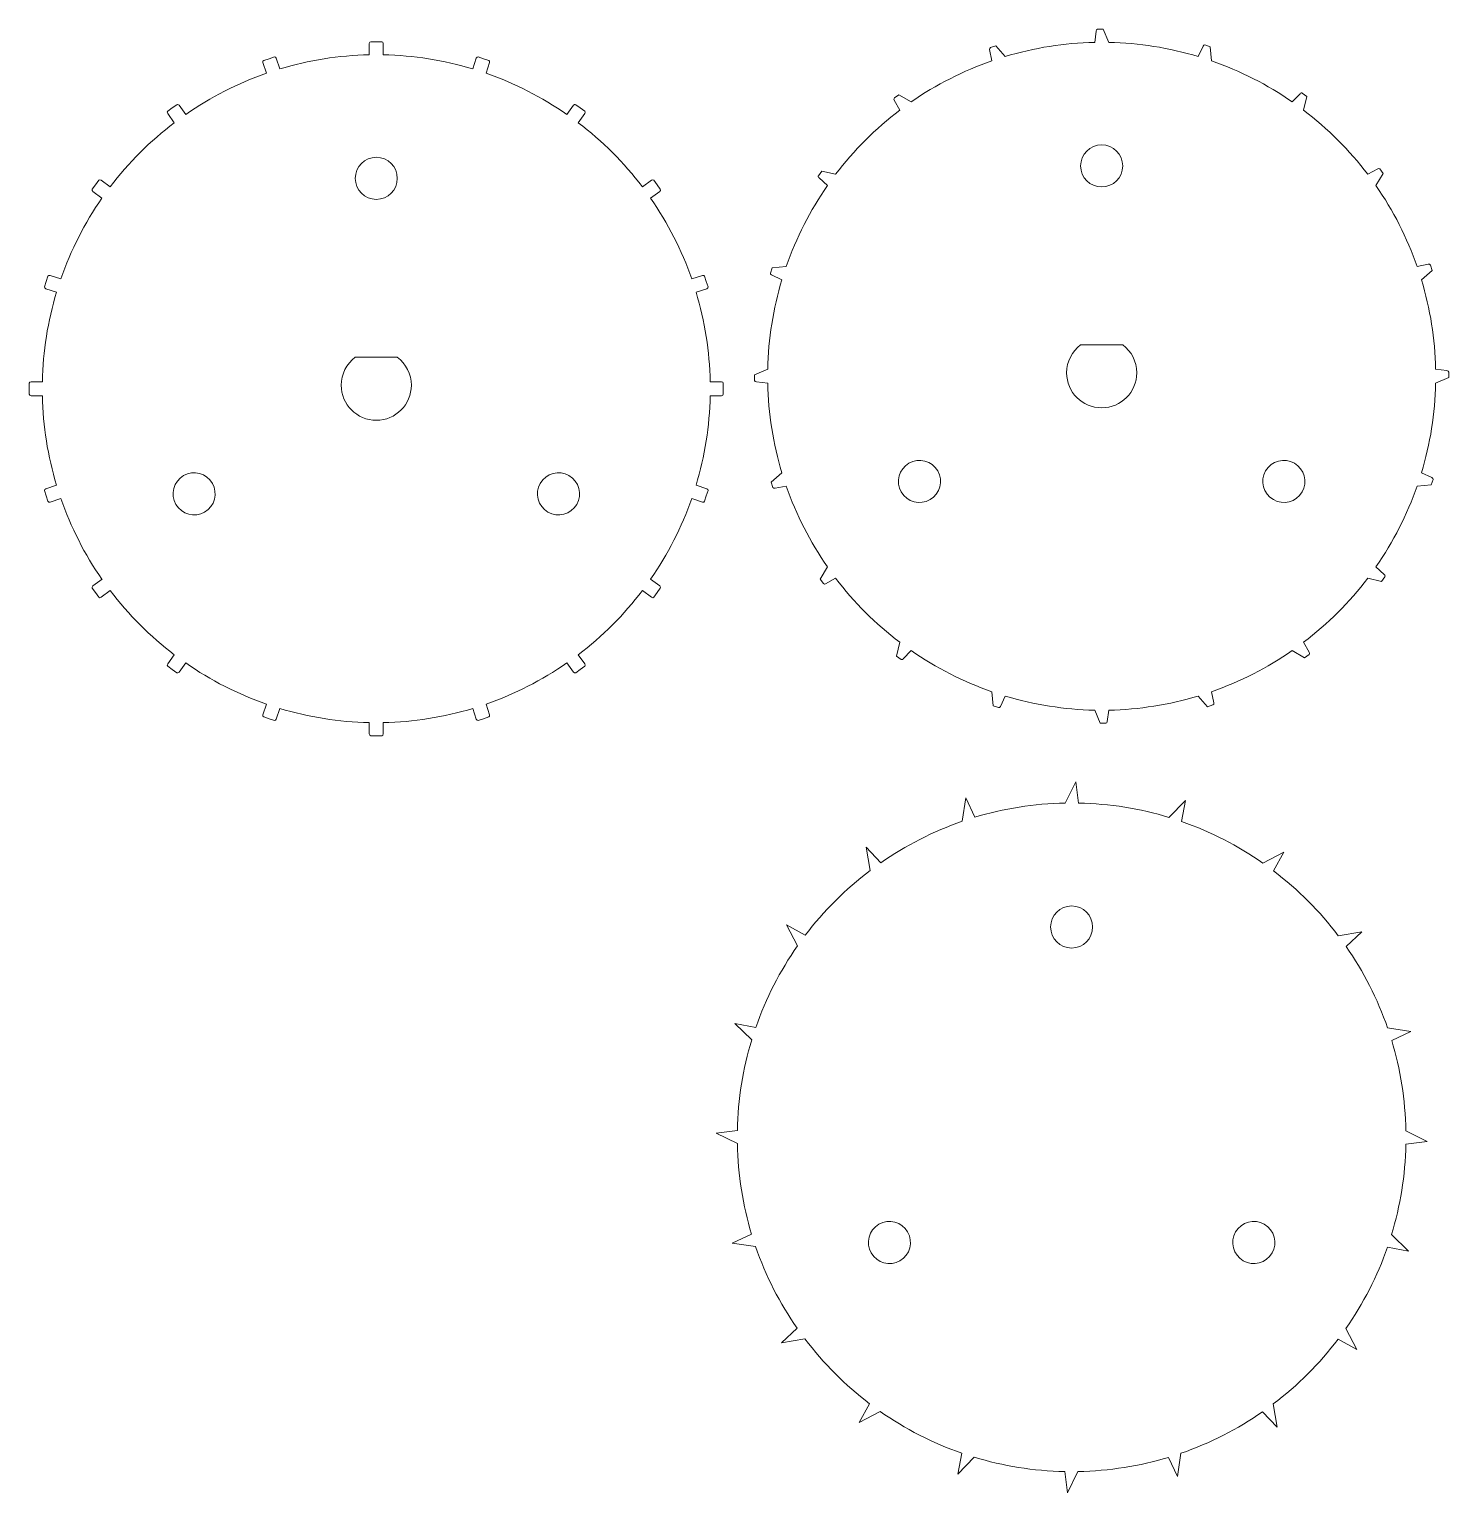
# Model space of a CAD drawing. Header units: millimetres. Extents: x -308 to 99, y -22 to 151.
# Drawn here: x -205.2 to -104, y 46.9 to 151.3 of the extents above; entities that cross this region are included whole.
import ezdxf

# ---------------------------------------------------------------- set-up
doc = ezdxf.new("R2010")
doc.units = ezdxf.units.MM
doc.header["$MEASUREMENT"] = 0
doc.layers.add('Layer 1', color=7, linetype='Continuous')

msp = doc.modelspace()

# ---------------------------------------------------------------- linework, layer by layer
at = {"layer": 'Layer 1', "color": 250, "lineweight": 20}
for centre in [(-180.4576, 140.684), (-130.8759, 87.2973)]:
    msp.add_ellipse(centre, major_axis=(0, 1.5), ratio=1, dxfattribs=at)
for points, knots in [([(-200.0171, 112.091), (-201.2521, 113.8682), (-202.2393, 115.8057), (-202.9507, 117.8496), (-202.9507, 117.8496), (-202.9507, 117.8496), (-203.7174, 117.6005), (-203.7174, 117.6005), (-203.7174, 117.6005), (-203.7834, 117.579), (-203.8511, 117.6053), (-203.8685, 117.6591), (-203.8685, 117.6591), (-203.8685, 117.6591), (-203.9916, 118.0371), (-203.9916, 118.0371), (-203.9916, 118.0371), (-203.9916, 118.0371), (-204.1143, 118.4152), (-204.1143, 118.4152), (-204.1143, 118.4152), (-204.1318, 118.469), (-204.0923, 118.5301), (-204.0264, 118.5514), (-204.0264, 118.5514), (-204.0264, 118.5514), (-203.2597, 118.8007), (-203.2597, 118.8007), (-203.2597, 118.8007), (-203.8856, 120.8724), (-204.2258, 123.0201), (-204.2707, 125.1839), (-204.2707, 125.1839), (-204.2707, 125.1839), (-205.0769, 125.1838), (-205.0769, 125.1838), (-205.0769, 125.1838), (-205.1463, 125.1838), (-205.2026, 125.2297), (-205.2025, 125.2863), (-205.2025, 125.2863), (-205.2025, 125.2863), (-205.2027, 125.6838), (-205.2027, 125.6838), (-205.2027, 125.6838), (-205.2027, 125.6838), (-205.2026, 126.0813), (-205.2026, 126.0813), (-205.2026, 126.0813), (-205.2026, 126.1379), (-205.1462, 126.1838), (-205.0769, 126.1837), (-205.0769, 126.1837), (-205.0769, 126.1837), (-204.2708, 126.1838), (-204.2708, 126.1838), (-204.2708, 126.1838), (-204.2258, 128.3476), (-203.8857, 130.4953), (-203.2597, 132.567), (-203.2597, 132.567), (-203.2597, 132.567), (-204.0265, 132.8161), (-204.0265, 132.8161), (-204.0265, 132.8161), (-204.0925, 132.8375), (-204.1318, 132.8986), (-204.1143, 132.9524), (-204.1143, 132.9524), (-204.1143, 132.9524), (-203.9916, 133.3305), (-203.9916, 133.3305), (-203.9916, 133.3305), (-203.9916, 133.3305), (-203.8687, 133.7085), (-203.8687, 133.7085), (-203.8687, 133.7085), (-203.8512, 133.7623), (-203.7834, 133.7886), (-203.7175, 133.7671), (-203.7175, 133.7671), (-203.7175, 133.7671), (-202.9508, 133.5181), (-202.9508, 133.5181), (-202.9508, 133.5181), (-202.2394, 135.5621), (-201.2522, 137.4995), (-200.0167, 139.2764), (-200.0167, 139.2764), (-200.0167, 139.2764), (-200.669, 139.7503), (-200.669, 139.7503), (-200.669, 139.7503), (-200.7251, 139.791), (-200.7436, 139.8612), (-200.7104, 139.907), (-200.7104, 139.907), (-200.7104, 139.907), (-200.4768, 140.2287), (-200.4768, 140.2287), (-200.4768, 140.2287), (-200.4768, 140.2287), (-200.2431, 140.5502), (-200.2431, 140.5502), (-200.2431, 140.5502), (-200.2099, 140.596), (-200.1373, 140.6), (-200.0812, 140.5592), (-200.0812, 140.5592), (-200.0812, 140.5592), (-199.429, 140.0854), (-199.429, 140.0854), (-199.429, 140.0854), (-198.1208, 141.8096), (-196.5832, 143.3471), (-194.8591, 144.6553), (-194.8591, 144.6553), (-194.8591, 144.6553), (-195.333, 145.3075), (-195.333, 145.3075), (-195.333, 145.3075), (-195.3738, 145.3636), (-195.3697, 145.4361), (-195.324, 145.4694), (-195.324, 145.4694), (-195.324, 145.4694), (-195.0024, 145.7031), (-195.0024, 145.7031), (-195.0024, 145.7031), (-195.0024, 145.7031), (-194.6808, 145.9367), (-194.6808, 145.9367), (-194.6808, 145.9367), (-194.635, 145.97), (-194.5648, 145.9514), (-194.524, 145.8952), (-194.524, 145.8952), (-194.524, 145.8952), (-194.0501, 145.2431), (-194.0501, 145.2431), (-194.0501, 145.2431), (-192.2732, 146.4786), (-190.3357, 147.4657), (-188.2918, 148.1772), (-188.2918, 148.1772), (-188.2918, 148.1772), (-188.5409, 148.9438), (-188.5409, 148.9438), (-188.5409, 148.9438), (-188.5624, 149.0098), (-188.5361, 149.0775), (-188.4823, 149.095), (-188.4823, 149.095), (-188.4823, 149.095), (-188.1043, 149.2179), (-188.1043, 149.2179), (-188.1043, 149.2179), (-188.1043, 149.2179), (-187.7262, 149.3407), (-187.7262, 149.3407), (-187.7262, 149.3407), (-187.6724, 149.3582), (-187.6113, 149.3188), (-187.5899, 149.2528), (-187.5899, 149.2528), (-187.5899, 149.2528), (-187.3407, 148.4862), (-187.3407, 148.4862), (-187.3407, 148.4862), (-185.269, 149.1121), (-183.1213, 149.4522), (-180.9575, 149.4972), (-180.9575, 149.4972), (-180.9575, 149.4972), (-180.9576, 150.3033), (-180.9576, 150.3033), (-180.9576, 150.3033), (-180.9576, 150.3727), (-180.9117, 150.429), (-180.8551, 150.429), (-180.8551, 150.429), (-180.8551, 150.429), (-180.4576, 150.429), (-180.4576, 150.429), (-180.4576, 150.429), (-180.4576, 150.429), (-180.0601, 150.429), (-180.0601, 150.429), (-180.0601, 150.429), (-180.0035, 150.429), (-179.9576, 150.3727), (-179.9576, 150.3033), (-179.9576, 150.3033), (-179.9576, 150.3033), (-179.9576, 149.4972), (-179.9576, 149.4972), (-179.9576, 149.4972), (-177.7938, 149.4523), (-175.6461, 149.1121), (-173.5745, 148.4862), (-173.5745, 148.4862), (-173.5745, 148.4862), (-173.3253, 149.2529), (-173.3253, 149.2529), (-173.3253, 149.2529), (-173.3039, 149.3189), (-173.2428, 149.3582), (-173.1891, 149.3405), (-173.1891, 149.3405), (-173.1891, 149.3405), (-172.8109, 149.2181), (-172.8109, 149.2181), (-172.8109, 149.2181), (-172.8109, 149.2181), (-172.4329, 149.0951), (-172.4329, 149.0951), (-172.4329, 149.0951), (-172.3791, 149.0776), (-172.3527, 149.0095), (-172.3742, 148.9439), (-172.3742, 148.9439), (-172.3742, 148.9439), (-172.6234, 148.1772), (-172.6234, 148.1772), (-172.6234, 148.1772), (-170.5794, 147.4658), (-168.6419, 146.4786), (-166.8651, 145.2432), (-166.8651, 145.2432), (-166.8651, 145.2432), (-166.3911, 145.8954), (-166.3911, 145.8954), (-166.3911, 145.8954), (-166.3504, 145.9515), (-166.2802, 145.97), (-166.2346, 145.9366), (-166.2346, 145.9366), (-166.2346, 145.9366), (-165.9127, 145.7033), (-165.9127, 145.7033), (-165.9127, 145.7033), (-165.9127, 145.7033), (-165.5912, 145.4695), (-165.5912, 145.4695), (-165.5912, 145.4695), (-165.5454, 145.4363), (-165.5414, 145.3634), (-165.5821, 145.3076), (-165.5821, 145.3076), (-165.5821, 145.3076), (-166.056, 144.6554), (-166.056, 144.6554), (-166.056, 144.6554), (-164.3319, 143.3472), (-162.7943, 141.8096), (-161.4862, 140.0856), (-161.4862, 140.0856), (-161.4862, 140.0856), (-160.8339, 140.5594), (-160.8339, 140.5594), (-160.8339, 140.5594), (-160.7778, 140.6002), (-160.7053, 140.5961), (-160.6723, 140.5502), (-160.6723, 140.5502), (-160.6723, 140.5502), (-160.4382, 140.2289), (-160.4382, 140.2289), (-160.4382, 140.2289), (-160.4382, 140.2289), (-160.2047, 139.9072), (-160.2047, 139.9072), (-160.2047, 139.9072), (-160.1714, 139.8614), (-160.1901, 139.7909), (-160.2461, 139.7504), (-160.2461, 139.7504), (-160.2461, 139.7504), (-160.8983, 139.2766), (-160.8983, 139.2766), (-160.8983, 139.2766), (-159.6629, 137.4996), (-158.6757, 135.5621), (-157.9643, 133.5182), (-157.9643, 133.5182), (-157.9643, 133.5182), (-157.1976, 133.7673), (-157.1976, 133.7673), (-157.1976, 133.7673), (-157.1316, 133.7888), (-157.0639, 133.7625), (-157.0467, 133.7086), (-157.0467, 133.7086), (-157.0467, 133.7086), (-156.9234, 133.3307), (-156.9234, 133.3307), (-156.9234, 133.3307), (-156.9234, 133.3307), (-156.8007, 132.9526), (-156.8007, 132.9526), (-156.8007, 132.9526), (-156.7832, 132.8988), (-156.8228, 132.8375), (-156.8885, 132.8163), (-156.8885, 132.8163), (-156.8885, 132.8163), (-157.6553, 132.5672), (-157.6553, 132.5672), (-157.6553, 132.5672), (-157.0294, 130.4954), (-156.6892, 128.3477), (-156.6443, 126.184), (-156.6443, 126.184), (-156.6443, 126.184), (-155.8381, 126.184), (-155.8381, 126.184), (-155.8381, 126.184), (-155.7687, 126.184), (-155.7124, 126.1381), (-155.7127, 126.0815), (-155.7127, 126.0815), (-155.7127, 126.0815), (-155.7122, 125.684), (-155.7122, 125.684), (-155.7122, 125.684), (-155.7122, 125.684), (-155.7124, 125.2865), (-155.7124, 125.2865), (-155.7124, 125.2865), (-155.7124, 125.2299), (-155.769, 125.1839), (-155.838, 125.184), (-155.838, 125.184), (-155.838, 125.184), (-156.6442, 125.184), (-156.6442, 125.184), (-156.6442, 125.184), (-156.6892, 123.0202), (-157.0293, 120.8725), (-157.6553, 118.8009), (-157.6553, 118.8009), (-157.6553, 118.8009), (-156.8885, 118.5517), (-156.8885, 118.5517), (-156.8885, 118.5517), (-156.8225, 118.5303), (-156.7832, 118.4692), (-156.8009, 118.4155), (-156.8009, 118.4155), (-156.8009, 118.4155), (-156.9233, 118.0373), (-156.9233, 118.0373), (-156.9233, 118.0373), (-156.9233, 118.0373), (-157.0463, 117.6593), (-157.0463, 117.6593), (-157.0463, 117.6593), (-157.0638, 117.6055), (-157.1318, 117.5792), (-157.1974, 117.6006), (-157.1974, 117.6006), (-157.1974, 117.6006), (-157.9642, 117.8498), (-157.9642, 117.8498), (-157.9642, 117.8498), (-158.6756, 115.8058), (-159.6628, 113.8683), (-160.8983, 112.0915), (-160.8983, 112.0915), (-160.8983, 112.0915), (-160.246, 111.6175), (-160.246, 111.6175), (-160.246, 111.6175), (-160.1899, 111.5768), (-160.1714, 111.5066), (-160.2048, 111.4609), (-160.2048, 111.4609), (-160.2048, 111.4609), (-160.4381, 111.1391), (-160.4381, 111.1391), (-160.4381, 111.1391), (-160.4381, 111.1391), (-160.6719, 110.8176), (-160.6719, 110.8176), (-160.6719, 110.8176), (-160.7051, 110.7718), (-160.7779, 110.7678), (-160.8337, 110.8085), (-160.8337, 110.8085), (-160.8337, 110.8085), (-161.486, 111.2824), (-161.486, 111.2824), (-161.486, 111.2824), (-162.7942, 109.5583), (-164.3318, 108.0207), (-166.0559, 106.7126), (-166.0559, 106.7126), (-166.0559, 106.7126), (-165.582, 106.0603), (-165.582, 106.0603), (-165.582, 106.0603), (-165.5412, 106.0042), (-165.5453, 105.9317), (-165.5912, 105.8986), (-165.5912, 105.8986), (-165.5912, 105.8986), (-165.9125, 105.6646), (-165.9125, 105.6646), (-165.9125, 105.6646), (-165.9125, 105.6646), (-166.2342, 105.4311), (-166.2342, 105.4311), (-166.2342, 105.4311), (-166.28, 105.3978), (-166.3504, 105.4165), (-166.3909, 105.4725), (-166.3909, 105.4725), (-166.3909, 105.4725), (-166.8649, 106.1247), (-166.8649, 106.1247), (-166.8649, 106.1247), (-168.6418, 104.8893), (-170.5793, 103.9021), (-172.6232, 103.1907), (-172.6232, 103.1907), (-172.6232, 103.1907), (-172.3741, 102.424), (-172.3741, 102.424), (-172.3741, 102.424), (-172.3526, 102.358), (-172.3789, 102.2903), (-172.4328, 102.273), (-172.4328, 102.273), (-172.4328, 102.273), (-172.8107, 102.1498), (-172.8107, 102.1498), (-172.8107, 102.1498), (-172.8107, 102.1498), (-173.1888, 102.0271), (-173.1888, 102.0271), (-173.1888, 102.0271), (-173.2426, 102.0096), (-173.3038, 102.0491), (-173.325, 102.1149), (-173.325, 102.1149), (-173.325, 102.1149), (-173.5743, 102.8817), (-173.5743, 102.8817), (-173.5743, 102.8817), (-175.646, 102.2558), (-177.7937, 101.9156), (-179.9574, 101.8707), (-179.9574, 101.8707), (-179.9574, 101.8707), (-179.9574, 101.0645), (-179.9574, 101.0645), (-179.9574, 101.0645), (-179.9574, 100.9951), (-180.0033, 100.9388), (-180.0599, 100.939), (-180.0599, 100.939), (-180.0599, 100.939), (-180.4574, 100.9386), (-180.4574, 100.9386), (-180.4574, 100.9386), (-180.4574, 100.9386), (-180.8549, 100.9388), (-180.8549, 100.9388), (-180.8549, 100.9388), (-180.9115, 100.9388), (-180.9575, 100.9953), (-180.9573, 101.0644), (-180.9573, 101.0644), (-180.9573, 101.0644), (-180.9574, 101.8706), (-180.9574, 101.8706), (-180.9574, 101.8706), (-183.1212, 101.9156), (-185.2689, 102.2557), (-187.3405, 102.8817), (-187.3405, 102.8817), (-187.3405, 102.8817), (-187.5897, 102.1149), (-187.5897, 102.1149), (-187.5897, 102.1149), (-187.6111, 102.0489), (-187.6722, 102.0096), (-187.726, 102.0272), (-187.726, 102.0272), (-187.726, 102.0272), (-188.1041, 102.1497), (-188.1041, 102.1497), (-188.1041, 102.1497), (-188.1041, 102.1497), (-188.4821, 102.2727), (-188.4821, 102.2727), (-188.4821, 102.2727), (-188.5359, 102.2902), (-188.5622, 102.3581), (-188.5407, 102.4238), (-188.5407, 102.4238), (-188.5407, 102.4238), (-188.2916, 103.1906), (-188.2916, 103.1906), (-188.2916, 103.1906), (-190.3356, 103.902), (-192.2731, 104.8892), (-194.0499, 106.1247), (-194.0499, 106.1247), (-194.0499, 106.1247), (-194.5239, 105.4724), (-194.5239, 105.4724), (-194.5239, 105.4724), (-194.5646, 105.4163), (-194.6348, 105.3978), (-194.6806, 105.4311), (-194.6806, 105.4311), (-194.6806, 105.4311), (-195.0023, 105.6645), (-195.0023, 105.6645), (-195.0023, 105.6645), (-195.0023, 105.6645), (-195.3238, 105.8983), (-195.3238, 105.8983), (-195.3238, 105.8983), (-195.3696, 105.9315), (-195.3736, 106.0042), (-195.3328, 106.0601), (-195.3328, 106.0601), (-195.3328, 106.0601), (-194.859, 106.7124), (-194.859, 106.7124), (-194.859, 106.7124), (-196.5831, 108.0206), (-198.1207, 109.5582), (-199.4288, 111.2823), (-199.4288, 111.2823), (-199.4288, 111.2823), (-200.0811, 110.8084), (-200.0811, 110.8084), (-200.0811, 110.8084), (-200.1372, 110.7676), (-200.2097, 110.7717), (-200.2429, 110.8175), (-200.2429, 110.8175), (-200.2429, 110.8175), (-200.4768, 111.1389), (-200.4768, 111.1389), (-200.4768, 111.1389), (-200.4768, 111.1389), (-200.7103, 111.4606), (-200.7103, 111.4606), (-200.7103, 111.4606), (-200.7436, 111.5064), (-200.7249, 111.5767), (-200.6688, 111.6173), (-200.6688, 111.6173), (-200.6688, 111.6173), (-200.0163, 112.0915), (-200.0163, 112.0915)], [0, 0, 0, 0, 0.0070922, 0.0070922, 0.0070922, 0.0070922, 0.0141844, 0.0141844, 0.0141844, 0.0141844, 0.0212766, 0.0212766, 0.0212766, 0.0212766, 0.02836879, 0.02836879, 0.02836879, 0.02836879, 0.03546099, 0.03546099, 0.03546099, 0.03546099, 0.04255319, 0.04255319, 0.04255319, 0.04255319, 0.04964539, 0.04964539, 0.04964539, 0.04964539, 0.05673759, 0.05673759, 0.05673759, 0.05673759, 0.06382979, 0.06382979, 0.06382979, 0.06382979, 0.07092199, 0.07092199, 0.07092199, 0.07092199, 0.07801418, 0.07801418, 0.07801418, 0.07801418, 0.08510638, 0.08510638, 0.08510638, 0.08510638, 0.09219858, 0.09219858, 0.09219858, 0.09219858, 0.09929078, 0.09929078, 0.09929078, 0.09929078, 0.10638298, 0.10638298, 0.10638298, 0.10638298, 0.11347518, 0.11347518, 0.11347518, 0.11347518, 0.12056738, 0.12056738, 0.12056738, 0.12056738, 0.12765957, 0.12765957, 0.12765957, 0.12765957, 0.13475177, 0.13475177, 0.13475177, 0.13475177, 0.14184397, 0.14184397, 0.14184397, 0.14184397, 0.14893617, 0.14893617, 0.14893617, 0.14893617, 0.15602837, 0.15602837, 0.15602837, 0.15602837, 0.16312057, 0.16312057, 0.16312057, 0.16312057, 0.17021277, 0.17021277, 0.17021277, 0.17021277, 0.17730496, 0.17730496, 0.17730496, 0.17730496, 0.18439716, 0.18439716, 0.18439716, 0.18439716, 0.19148936, 0.19148936, 0.19148936, 0.19148936, 0.19858156, 0.19858156, 0.19858156, 0.19858156, 0.20567376, 0.20567376, 0.20567376, 0.20567376, 0.21276596, 0.21276596, 0.21276596, 0.21276596, 0.21985816, 0.21985816, 0.21985816, 0.21985816, 0.22695035, 0.22695035, 0.22695035, 0.22695035, 0.23404255, 0.23404255, 0.23404255, 0.23404255, 0.24113475, 0.24113475, 0.24113475, 0.24113475, 0.24822695, 0.24822695, 0.24822695, 0.24822695, 0.25531915, 0.25531915, 0.25531915, 0.25531915, 0.26241135, 0.26241135, 0.26241135, 0.26241135, 0.26950355, 0.26950355, 0.26950355, 0.26950355, 0.27659574, 0.27659574, 0.27659574, 0.27659574, 0.28368794, 0.28368794, 0.28368794, 0.28368794, 0.29078014, 0.29078014, 0.29078014, 0.29078014, 0.29787234, 0.29787234, 0.29787234, 0.29787234, 0.30496454, 0.30496454, 0.30496454, 0.30496454, 0.31205674, 0.31205674, 0.31205674, 0.31205674, 0.31914894, 0.31914894, 0.31914894, 0.31914894, 0.32624113, 0.32624113, 0.32624113, 0.32624113, 0.33333333, 0.33333333, 0.33333333, 0.33333333, 0.34042553, 0.34042553, 0.34042553, 0.34042553, 0.34751773, 0.34751773, 0.34751773, 0.34751773, 0.35460993, 0.35460993, 0.35460993, 0.35460993, 0.36170213, 0.36170213, 0.36170213, 0.36170213, 0.36879433, 0.36879433, 0.36879433, 0.36879433, 0.37588652, 0.37588652, 0.37588652, 0.37588652, 0.38297872, 0.38297872, 0.38297872, 0.38297872, 0.39007092, 0.39007092, 0.39007092, 0.39007092, 0.39716312, 0.39716312, 0.39716312, 0.39716312, 0.40425532, 0.40425532, 0.40425532, 0.40425532, 0.41134752, 0.41134752, 0.41134752, 0.41134752, 0.41843972, 0.41843972, 0.41843972, 0.41843972, 0.42553191, 0.42553191, 0.42553191, 0.42553191, 0.43262411, 0.43262411, 0.43262411, 0.43262411, 0.43971631, 0.43971631, 0.43971631, 0.43971631, 0.44680851, 0.44680851, 0.44680851, 0.44680851, 0.45390071, 0.45390071, 0.45390071, 0.45390071, 0.46099291, 0.46099291, 0.46099291, 0.46099291, 0.46808511, 0.46808511, 0.46808511, 0.46808511, 0.4751773, 0.4751773, 0.4751773, 0.4751773, 0.4822695, 0.4822695, 0.4822695, 0.4822695, 0.4893617, 0.4893617, 0.4893617, 0.4893617, 0.4964539, 0.4964539, 0.4964539, 0.4964539, 0.5035461, 0.5035461, 0.5035461, 0.5035461, 0.5106383, 0.5106383, 0.5106383, 0.5106383, 0.5177305, 0.5177305, 0.5177305, 0.5177305, 0.5248227, 0.5248227, 0.5248227, 0.5248227, 0.53191489, 0.53191489, 0.53191489, 0.53191489, 0.53900709, 0.53900709, 0.53900709, 0.53900709, 0.54609929, 0.54609929, 0.54609929, 0.54609929, 0.55319149, 0.55319149, 0.55319149, 0.55319149, 0.56028369, 0.56028369, 0.56028369, 0.56028369, 0.56737589, 0.56737589, 0.56737589, 0.56737589, 0.57446809, 0.57446809, 0.57446809, 0.57446809, 0.58156028, 0.58156028, 0.58156028, 0.58156028, 0.58865248, 0.58865248, 0.58865248, 0.58865248, 0.59574468, 0.59574468, 0.59574468, 0.59574468, 0.60283688, 0.60283688, 0.60283688, 0.60283688, 0.60992908, 0.60992908, 0.60992908, 0.60992908, 0.61702128, 0.61702128, 0.61702128, 0.61702128, 0.62411348, 0.62411348, 0.62411348, 0.62411348, 0.63120567, 0.63120567, 0.63120567, 0.63120567, 0.63829787, 0.63829787, 0.63829787, 0.63829787, 0.64539007, 0.64539007, 0.64539007, 0.64539007, 0.65248227, 0.65248227, 0.65248227, 0.65248227, 0.65957447, 0.65957447, 0.65957447, 0.65957447, 0.66666667, 0.66666667, 0.66666667, 0.66666667, 0.67375887, 0.67375887, 0.67375887, 0.67375887, 0.68085106, 0.68085106, 0.68085106, 0.68085106, 0.68794326, 0.68794326, 0.68794326, 0.68794326, 0.69503546, 0.69503546, 0.69503546, 0.69503546, 0.70212766, 0.70212766, 0.70212766, 0.70212766, 0.70921986, 0.70921986, 0.70921986, 0.70921986, 0.71631206, 0.71631206, 0.71631206, 0.71631206, 0.72340426, 0.72340426, 0.72340426, 0.72340426, 0.73049645, 0.73049645, 0.73049645, 0.73049645, 0.73758865, 0.73758865, 0.73758865, 0.73758865, 0.74468085, 0.74468085, 0.74468085, 0.74468085, 0.75177305, 0.75177305, 0.75177305, 0.75177305, 0.75886525, 0.75886525, 0.75886525, 0.75886525, 0.76595745, 0.76595745, 0.76595745, 0.76595745, 0.77304965, 0.77304965, 0.77304965, 0.77304965, 0.78014184, 0.78014184, 0.78014184, 0.78014184, 0.78723404, 0.78723404, 0.78723404, 0.78723404, 0.79432624, 0.79432624, 0.79432624, 0.79432624, 0.80141844, 0.80141844, 0.80141844, 0.80141844, 0.80851064, 0.80851064, 0.80851064, 0.80851064, 0.81560284, 0.81560284, 0.81560284, 0.81560284, 0.82269504, 0.82269504, 0.82269504, 0.82269504, 0.82978723, 0.82978723, 0.82978723, 0.82978723, 0.83687943, 0.83687943, 0.83687943, 0.83687943, 0.84397163, 0.84397163, 0.84397163, 0.84397163, 0.85106383, 0.85106383, 0.85106383, 0.85106383, 0.85815603, 0.85815603, 0.85815603, 0.85815603, 0.86524823, 0.86524823, 0.86524823, 0.86524823, 0.87234043, 0.87234043, 0.87234043, 0.87234043, 0.87943262, 0.87943262, 0.87943262, 0.87943262, 0.88652482, 0.88652482, 0.88652482, 0.88652482, 0.89361702, 0.89361702, 0.89361702, 0.89361702, 0.90070922, 0.90070922, 0.90070922, 0.90070922, 0.90780142, 0.90780142, 0.90780142, 0.90780142, 0.91489362, 0.91489362, 0.91489362, 0.91489362, 0.92198582, 0.92198582, 0.92198582, 0.92198582, 0.92907801, 0.92907801, 0.92907801, 0.92907801, 0.93617021, 0.93617021, 0.93617021, 0.93617021, 0.94326241, 0.94326241, 0.94326241, 0.94326241, 0.95035461, 0.95035461, 0.95035461, 0.95035461, 0.95744681, 0.95744681, 0.95744681, 0.95744681, 0.96453901, 0.96453901, 0.96453901, 0.96453901, 0.97163121, 0.97163121, 0.97163121, 0.97163121, 0.9787234, 0.9787234, 0.9787234, 0.9787234, 0.9858156, 0.9858156, 0.9858156, 0.9858156, 1, 1, 1, 1]), ([(-178.9574, 127.9339), (-178.328, 127.4617), (-177.9575, 126.7208), (-177.9575, 125.934), (-177.9575, 125.934), (-177.9575, 124.5533), (-179.0768, 123.434), (-180.4575, 123.434), (-180.4575, 123.434), (-181.8382, 123.434), (-182.9575, 124.5533), (-182.9575, 125.934), (-182.9575, 125.934), (-182.9575, 126.7208), (-182.587, 127.4617), (-181.9576, 127.9339), (-181.9576, 127.9339), (-181.9576, 127.9339), (-178.9574, 127.9339), (-178.9574, 127.9339)], [0, 0, 0, 0, 0.16666667, 0.16666667, 0.16666667, 0.16666667, 0.33333333, 0.33333333, 0.33333333, 0.33333333, 0.5, 0.5, 0.5, 0.5, 0.66666667, 0.66666667, 0.66666667, 0.66666667, 1, 1, 1, 1]), ([(-194.747, 117.434), (-195.1612, 118.1514), (-194.9154, 119.0688), (-194.198, 119.483), (-194.198, 119.483), (-193.4805, 119.8973), (-192.5631, 119.6514), (-192.1489, 118.934), (-192.1489, 118.934), (-191.7347, 118.2166), (-191.9805, 117.2992), (-192.698, 116.885), (-192.698, 116.885), (-193.4154, 116.4707), (-194.3328, 116.7166), (-194.747, 117.434)], [0, 0, 0, 0, 0.2, 0.2, 0.2, 0.2, 0.4, 0.4, 0.4, 0.4, 0.6, 0.6, 0.6, 0.6, 1, 1, 1, 1]), ([(-166.1682, 117.434), (-166.5824, 116.7166), (-167.4998, 116.4707), (-168.2172, 116.885), (-168.2172, 116.885), (-168.9347, 117.2992), (-169.1805, 118.2166), (-168.7663, 118.934), (-168.7663, 118.934), (-168.3521, 119.6514), (-167.4347, 119.8973), (-166.7172, 119.483), (-166.7172, 119.483), (-165.9998, 119.0688), (-165.754, 118.1514), (-166.1682, 117.434)], [0, 0, 0, 0, 0.2, 0.2, 0.2, 0.2, 0.4, 0.4, 0.4, 0.4, 0.6, 0.6, 0.6, 0.6, 1, 1, 1, 1]), ([(-130.3876, 96.1335), (-128.1473, 96.0885), (-125.9831, 95.7343), (-123.9356, 95.1118), (-123.9356, 95.1118), (-123.9356, 95.1118), (-122.7577, 96.3112), (-122.7577, 96.3112), (-122.7577, 96.3112), (-122.7577, 96.3112), (-123.0446, 94.8215), (-123.0446, 94.8215), (-123.0446, 94.8215), (-120.9598, 94.0963), (-119.0067, 93.0901), (-117.2307, 91.8477), (-117.2307, 91.8477), (-117.2307, 91.8477), (-115.7343, 92.6272), (-115.7343, 92.6272), (-115.7343, 92.6272), (-115.7343, 92.6272), (-116.4708, 91.2932), (-116.4708, 91.2932), (-116.4708, 91.2932), (-114.731, 89.9712), (-113.178, 88.4162), (-111.8591, 86.6739), (-111.8591, 86.6739), (-111.8591, 86.6739), (-110.1931, 86.9532), (-110.1931, 86.9532), (-110.1931, 86.9532), (-110.1931, 86.9532), (-111.3057, 85.9122), (-111.3057, 85.9122), (-111.3057, 85.9122), (-110.0666, 84.1339), (-109.0627, 82.1793), (-108.3411, 80.0928), (-108.3411, 80.0928), (-108.3411, 80.0928), (-106.6764, 79.8446), (-106.6764, 79.8446), (-106.6764, 79.8446), (-106.6764, 79.8446), (-108.0511, 79.2008), (-108.0511, 79.2008), (-108.0511, 79.2008), (-107.4327, 77.1532), (-107.0819, 74.9895), (-107.0401, 72.7502), (-107.0401, 72.7502), (-107.0401, 72.7502), (-105.5285, 71.9972), (-105.5285, 71.9972), (-105.5285, 71.9972), (-105.5285, 71.9972), (-107.0394, 71.8091), (-107.0394, 71.8091), (-107.0394, 71.8091), (-107.0844, 69.5687), (-107.4387, 67.4043), (-108.0611, 65.3568), (-108.0611, 65.3568), (-108.0611, 65.3568), (-106.8618, 64.1791), (-106.8618, 64.1791), (-106.8618, 64.1791), (-106.8618, 64.1791), (-108.3512, 64.4661), (-108.3512, 64.4661), (-108.3512, 64.4661), (-109.0764, 62.3811), (-110.0828, 60.4278), (-111.3253, 58.6518), (-111.3253, 58.6518), (-111.3253, 58.6518), (-110.5458, 57.1557), (-110.5458, 57.1557), (-110.5458, 57.1557), (-110.5458, 57.1557), (-111.8796, 57.8922), (-111.8796, 57.8922), (-111.8796, 57.8922), (-113.2016, 56.1523), (-114.7567, 54.5992), (-116.4992, 53.2803), (-116.4992, 53.2803), (-116.4992, 53.2803), (-116.2198, 51.6145), (-116.2198, 51.6145), (-116.2198, 51.6145), (-116.2198, 51.6145), (-117.2607, 52.727), (-117.2607, 52.727), (-117.2607, 52.727), (-119.0391, 51.4878), (-120.9937, 50.484), (-123.0803, 49.7624), (-123.0803, 49.7624), (-123.0803, 49.7624), (-123.3284, 48.0978), (-123.3284, 48.0978), (-123.3284, 48.0978), (-123.3284, 48.0978), (-123.9721, 49.4724), (-123.9721, 49.4724), (-123.9721, 49.4724), (-126.0198, 48.8539), (-128.1836, 48.5032), (-130.423, 48.4614), (-130.423, 48.4614), (-130.423, 48.4614), (-131.1758, 46.9499), (-131.1758, 46.9499), (-131.1758, 46.9499), (-131.1758, 46.9499), (-131.3638, 48.4607), (-131.3638, 48.4607), (-131.3638, 48.4607), (-133.6043, 48.5057), (-135.7687, 48.8601), (-137.8163, 49.4825), (-137.8163, 49.4825), (-137.8163, 49.4825), (-138.9939, 48.2832), (-138.9939, 48.2832), (-138.9939, 48.2832), (-138.9939, 48.2832), (-138.7069, 49.7726), (-138.7069, 49.7726), (-138.7069, 49.7726), (-140.7919, 50.4978), (-142.7453, 51.5042), (-144.5214, 52.7467), (-144.5214, 52.7467), (-144.5214, 52.7467), (-146.0173, 51.9672), (-146.0173, 51.9672), (-146.0173, 51.9672), (-146.0173, 51.9672), (-145.2809, 53.3009), (-145.2809, 53.3009), (-145.2809, 53.3009), (-147.0208, 54.6229), (-148.5739, 56.1781), (-149.8928, 57.9206), (-149.8928, 57.9206), (-149.8928, 57.9206), (-151.5585, 57.6412), (-151.5585, 57.6412), (-151.5585, 57.6412), (-151.5585, 57.6412), (-150.446, 58.6821), (-150.446, 58.6821), (-150.446, 58.6821), (-151.6851, 60.4604), (-152.689, 62.4151), (-153.4106, 64.5017), (-153.4106, 64.5017), (-153.4106, 64.5017), (-155.0752, 64.7498), (-155.0752, 64.7498), (-155.0752, 64.7498), (-155.0752, 64.7498), (-153.7006, 65.3936), (-153.7006, 65.3936), (-153.7006, 65.3936), (-154.319, 67.4412), (-154.6697, 69.6049), (-154.7115, 71.8443), (-154.7115, 71.8443), (-154.7115, 71.8443), (-156.2231, 72.5972), (-156.2231, 72.5972), (-156.2231, 72.5972), (-156.2231, 72.5972), (-154.7122, 72.7853), (-154.7122, 72.7853), (-154.7122, 72.7853), (-154.6671, 75.0257), (-154.3128, 77.19), (-153.6905, 79.2376), (-153.6905, 79.2376), (-153.6905, 79.2376), (-154.8898, 80.4153), (-154.8898, 80.4153), (-154.8898, 80.4153), (-154.8898, 80.4153), (-153.4004, 80.1284), (-153.4004, 80.1284), (-153.4004, 80.1284), (-152.6753, 82.2134), (-151.6689, 84.1668), (-150.4265, 85.9429), (-150.4265, 85.9429), (-150.4265, 85.9429), (-151.2058, 87.4387), (-151.2058, 87.4387), (-151.2058, 87.4387), (-151.2058, 87.4387), (-149.8722, 86.7025), (-149.8722, 86.7025), (-149.8722, 86.7025), (-148.5502, 88.4426), (-146.9951, 89.9959), (-145.2526, 91.315), (-145.2526, 91.315), (-145.2526, 91.315), (-145.5318, 92.9799), (-145.5318, 92.9799), (-145.5318, 92.9799), (-145.5318, 92.9799), (-144.4915, 91.8682), (-144.4915, 91.8682), (-144.4915, 91.8682), (-142.713, 93.1077), (-140.758, 94.1117), (-138.6712, 94.8334), (-138.6712, 94.8334), (-138.6712, 94.8334), (-138.4232, 96.4966), (-138.4232, 96.4966), (-138.4232, 96.4966), (-138.4232, 96.4966), (-137.7793, 95.122), (-137.7793, 95.122), (-137.7793, 95.122), (-135.7313, 95.7406), (-133.5677, 96.0923), (-131.3281, 96.1342), (-131.3281, 96.1342), (-131.3281, 96.1342), (-130.5758, 97.6445), (-130.5758, 97.6445), (-130.5758, 97.6445), (-130.5758, 97.6445), (-130.3876, 96.1335), (-130.3876, 96.1335)], [0, 0, 0, 0, 0.01639344, 0.01639344, 0.01639344, 0.01639344, 0.03278689, 0.03278689, 0.03278689, 0.03278689, 0.04918033, 0.04918033, 0.04918033, 0.04918033, 0.06557377, 0.06557377, 0.06557377, 0.06557377, 0.08196721, 0.08196721, 0.08196721, 0.08196721, 0.09836066, 0.09836066, 0.09836066, 0.09836066, 0.1147541, 0.1147541, 0.1147541, 0.1147541, 0.13114754, 0.13114754, 0.13114754, 0.13114754, 0.14754098, 0.14754098, 0.14754098, 0.14754098, 0.16393443, 0.16393443, 0.16393443, 0.16393443, 0.18032787, 0.18032787, 0.18032787, 0.18032787, 0.19672131, 0.19672131, 0.19672131, 0.19672131, 0.21311475, 0.21311475, 0.21311475, 0.21311475, 0.2295082, 0.2295082, 0.2295082, 0.2295082, 0.24590164, 0.24590164, 0.24590164, 0.24590164, 0.26229508, 0.26229508, 0.26229508, 0.26229508, 0.27868852, 0.27868852, 0.27868852, 0.27868852, 0.29508197, 0.29508197, 0.29508197, 0.29508197, 0.31147541, 0.31147541, 0.31147541, 0.31147541, 0.32786885, 0.32786885, 0.32786885, 0.32786885, 0.3442623, 0.3442623, 0.3442623, 0.3442623, 0.36065574, 0.36065574, 0.36065574, 0.36065574, 0.37704918, 0.37704918, 0.37704918, 0.37704918, 0.39344262, 0.39344262, 0.39344262, 0.39344262, 0.40983607, 0.40983607, 0.40983607, 0.40983607, 0.42622951, 0.42622951, 0.42622951, 0.42622951, 0.44262295, 0.44262295, 0.44262295, 0.44262295, 0.45901639, 0.45901639, 0.45901639, 0.45901639, 0.47540984, 0.47540984, 0.47540984, 0.47540984, 0.49180328, 0.49180328, 0.49180328, 0.49180328, 0.50819672, 0.50819672, 0.50819672, 0.50819672, 0.52459016, 0.52459016, 0.52459016, 0.52459016, 0.54098361, 0.54098361, 0.54098361, 0.54098361, 0.55737705, 0.55737705, 0.55737705, 0.55737705, 0.57377049, 0.57377049, 0.57377049, 0.57377049, 0.59016393, 0.59016393, 0.59016393, 0.59016393, 0.60655738, 0.60655738, 0.60655738, 0.60655738, 0.62295082, 0.62295082, 0.62295082, 0.62295082, 0.63934426, 0.63934426, 0.63934426, 0.63934426, 0.6557377, 0.6557377, 0.6557377, 0.6557377, 0.67213115, 0.67213115, 0.67213115, 0.67213115, 0.68852459, 0.68852459, 0.68852459, 0.68852459, 0.70491803, 0.70491803, 0.70491803, 0.70491803, 0.72131148, 0.72131148, 0.72131148, 0.72131148, 0.73770492, 0.73770492, 0.73770492, 0.73770492, 0.75409836, 0.75409836, 0.75409836, 0.75409836, 0.7704918, 0.7704918, 0.7704918, 0.7704918, 0.78688525, 0.78688525, 0.78688525, 0.78688525, 0.80327869, 0.80327869, 0.80327869, 0.80327869, 0.81967213, 0.81967213, 0.81967213, 0.81967213, 0.83606557, 0.83606557, 0.83606557, 0.83606557, 0.85245902, 0.85245902, 0.85245902, 0.85245902, 0.86885246, 0.86885246, 0.86885246, 0.86885246, 0.8852459, 0.8852459, 0.8852459, 0.8852459, 0.90163934, 0.90163934, 0.90163934, 0.90163934, 0.91803279, 0.91803279, 0.91803279, 0.91803279, 0.93442623, 0.93442623, 0.93442623, 0.93442623, 0.95081967, 0.95081967, 0.95081967, 0.95081967, 0.96721311, 0.96721311, 0.96721311, 0.96721311, 1, 1, 1, 1]), ([(-145.1653, 64.0473), (-145.5795, 64.7647), (-145.3337, 65.6821), (-144.6163, 66.0963), (-144.6163, 66.0963), (-143.8988, 66.5106), (-142.9814, 66.2647), (-142.5672, 65.5473), (-142.5672, 65.5473), (-142.153, 64.8299), (-142.3988, 63.9125), (-143.1163, 63.4983), (-143.1163, 63.4983), (-143.8337, 63.084), (-144.7511, 63.3299), (-145.1653, 64.0473)], [0, 0, 0, 0, 0.2, 0.2, 0.2, 0.2, 0.4, 0.4, 0.4, 0.4, 0.6, 0.6, 0.6, 0.6, 1, 1, 1, 1]), ([(-116.5865, 64.0473), (-117.0007, 63.3299), (-117.9181, 63.084), (-118.6355, 63.4983), (-118.6355, 63.4983), (-119.353, 63.9125), (-119.5988, 64.8299), (-119.1846, 65.5473), (-119.1846, 65.5473), (-118.7704, 66.2647), (-117.853, 66.5106), (-117.1355, 66.0963), (-117.1355, 66.0963), (-116.4181, 65.6821), (-116.1723, 64.7647), (-116.5865, 64.0473)], [0, 0, 0, 0, 0.2, 0.2, 0.2, 0.2, 0.4, 0.4, 0.4, 0.4, 0.6, 0.6, 0.6, 0.6, 1, 1, 1, 1])]:
    msp.add_open_spline(points, degree=3, knots=knots, dxfattribs=at)
at = {"layer": 'Layer 1', "color": 250, "lineweight": 9}
for points, knots in [([(-129.2314, 150.3843), (-129.2314, 150.3843), (-129.1314, 151.1909), (-129.1314, 151.1909), (-129.1314, 151.1909), (-129.1314, 151.2603), (-129.0855, 151.3166), (-129.0289, 151.3166), (-129.0289, 151.3166), (-129.0289, 151.3166), (-128.6314, 151.3166), (-128.6314, 151.3166), (-128.6314, 151.3166), (-128.6314, 151.3166), (-128.2314, 150.3843), (-128.2314, 150.3843), (-128.2314, 150.3843), (-126.0676, 150.339), (-123.9199, 149.9988), (-121.8482, 149.3734), (-121.8482, 149.3734), (-121.8482, 149.3734), (-121.5037, 150.1095), (-121.5037, 150.1095), (-121.5037, 150.1095), (-121.4824, 150.1757), (-121.4213, 150.2148), (-121.3674, 150.1976), (-121.3674, 150.1976), (-121.3674, 150.1976), (-120.9894, 150.0745), (-120.9894, 150.0745), (-120.9894, 150.0745), (-120.9894, 150.0745), (-120.897, 149.0644), (-120.897, 149.0644), (-120.897, 149.0644), (-118.8532, 148.3525), (-116.9157, 147.3653), (-115.1387, 146.1304), (-115.1387, 146.1304), (-115.1387, 146.1304), (-114.5835, 146.724), (-114.5835, 146.724), (-114.5835, 146.724), (-114.5428, 146.7804), (-114.4726, 146.7987), (-114.4267, 146.7657), (-114.4267, 146.7657), (-114.4267, 146.7657), (-114.1052, 146.5318), (-114.1052, 146.5318), (-114.1052, 146.5318), (-114.1052, 146.5318), (-114.3295, 145.5425), (-114.3295, 145.5425), (-114.3295, 145.5425), (-112.6057, 144.2339), (-111.0681, 142.6963), (-109.7596, 140.9727), (-109.7596, 140.9727), (-109.7596, 140.9727), (-109.0482, 141.3657), (-109.0482, 141.3657), (-109.0482, 141.3657), (-108.9921, 141.4068), (-108.9196, 141.4025), (-108.8862, 141.3569), (-108.8862, 141.3569), (-108.8862, 141.3569), (-108.6527, 141.0351), (-108.6527, 141.0351), (-108.6527, 141.0351), (-108.6527, 141.0351), (-109.1717, 140.1635), (-109.1717, 140.1635), (-109.1717, 140.1635), (-107.9367, 138.3863), (-106.9495, 136.4488), (-106.2377, 134.4052), (-106.2377, 134.4052), (-106.2377, 134.4052), (-105.4396, 134.5592), (-105.4396, 134.5592), (-105.4396, 134.5592), (-105.3736, 134.5809), (-105.306, 134.5544), (-105.2883, 134.5007), (-105.2883, 134.5007), (-105.2883, 134.5007), (-105.1657, 134.1225), (-105.1657, 134.1225), (-105.1657, 134.1225), (-105.1657, 134.1225), (-105.9286, 133.454), (-105.9286, 133.454), (-105.9286, 133.454), (-105.3032, 131.3821), (-104.963, 129.2344), (-104.9176, 127.0708), (-104.9176, 127.0708), (-104.9176, 127.0708), (-104.111, 126.9707), (-104.111, 126.9707), (-104.111, 126.9707), (-104.0415, 126.9709), (-103.9854, 126.9248), (-103.9851, 126.8683), (-103.9851, 126.8683), (-103.9851, 126.8683), (-103.9854, 126.4707), (-103.9854, 126.4707), (-103.9854, 126.4707), (-103.9854, 126.4707), (-104.9175, 126.0707), (-104.9175, 126.0707), (-104.9175, 126.0707), (-104.963, 123.9069), (-105.3031, 121.7592), (-105.9285, 119.6875), (-105.9285, 119.6875), (-105.9285, 119.6875), (-105.1924, 119.343), (-105.1924, 119.343), (-105.1924, 119.343), (-105.1262, 119.3217), (-105.0871, 119.2606), (-105.1043, 119.2067), (-105.1043, 119.2067), (-105.1043, 119.2067), (-105.2274, 118.8287), (-105.2274, 118.8287), (-105.2274, 118.8287), (-105.2274, 118.8287), (-106.2375, 118.7363), (-106.2375, 118.7363), (-106.2375, 118.7363), (-106.9494, 116.6925), (-107.9366, 114.755), (-109.1716, 112.9779), (-109.1716, 112.9779), (-109.1716, 112.9779), (-108.5779, 112.4228), (-108.5779, 112.4228), (-108.5779, 112.4228), (-108.5216, 112.3821), (-108.5032, 112.3119), (-108.5362, 112.266), (-108.5362, 112.266), (-108.5362, 112.266), (-108.7701, 111.9445), (-108.7701, 111.9445), (-108.7701, 111.9445), (-108.7701, 111.9445), (-109.7594, 112.1688), (-109.7594, 112.1688), (-109.7594, 112.1688), (-111.068, 110.445), (-112.6056, 108.9074), (-114.3293, 107.5989), (-114.3293, 107.5989), (-114.3293, 107.5989), (-113.9362, 106.8875), (-113.9362, 106.8875), (-113.9362, 106.8875), (-113.8952, 106.8314), (-113.8994, 106.7589), (-113.945, 106.7255), (-113.945, 106.7255), (-113.945, 106.7255), (-114.2668, 106.492), (-114.2668, 106.492), (-114.2668, 106.492), (-114.2668, 106.492), (-115.1384, 107.011), (-115.1384, 107.011), (-115.1384, 107.011), (-116.9156, 105.776), (-118.8531, 104.7888), (-120.8968, 104.0769), (-120.8968, 104.0769), (-120.8968, 104.0769), (-120.7427, 103.2789), (-120.7427, 103.2789), (-120.7427, 103.2789), (-120.7211, 103.2129), (-120.7475, 103.1453), (-120.8012, 103.1276), (-120.8012, 103.1276), (-120.8012, 103.1276), (-121.1794, 103.005), (-121.1794, 103.005), (-121.1794, 103.005), (-121.1794, 103.005), (-121.8479, 103.7679), (-121.8479, 103.7679), (-121.8479, 103.7679), (-123.9198, 103.1425), (-126.0675, 102.8023), (-128.2312, 102.7569), (-128.2312, 102.7569), (-128.2312, 102.7569), (-128.3312, 101.9503), (-128.3312, 101.9503), (-128.3312, 101.9503), (-128.3311, 101.8808), (-128.3771, 101.8247), (-128.4336, 101.8244), (-128.4336, 101.8244), (-128.4336, 101.8244), (-128.8312, 101.8247), (-128.8312, 101.8247), (-128.8312, 101.8247), (-128.8312, 101.8247), (-129.2312, 102.7568), (-129.2312, 102.7568), (-129.2312, 102.7568), (-131.395, 102.8023), (-133.5427, 103.1424), (-135.6145, 103.7678), (-135.6145, 103.7678), (-135.6145, 103.7678), (-135.9589, 103.0317), (-135.9589, 103.0317), (-135.9589, 103.0317), (-135.9803, 102.9655), (-136.0413, 102.9264), (-136.0952, 102.9436), (-136.0952, 102.9436), (-136.0952, 102.9436), (-136.4732, 103.0667), (-136.4732, 103.0667), (-136.4732, 103.0667), (-136.4732, 103.0667), (-136.5656, 104.0768), (-136.5656, 104.0768), (-136.5656, 104.0768), (-138.6094, 104.7887), (-140.5469, 105.7759), (-142.324, 107.0109), (-142.324, 107.0109), (-142.324, 107.0109), (-142.8791, 106.4172), (-142.8791, 106.4172), (-142.8791, 106.4172), (-142.9199, 106.3609), (-142.99, 106.3425), (-143.0359, 106.3756), (-143.0359, 106.3756), (-143.0359, 106.3756), (-143.3574, 106.6094), (-143.3574, 106.6094), (-143.3574, 106.6094), (-143.3574, 106.6094), (-143.1331, 107.5987), (-143.1331, 107.5987), (-143.1331, 107.5987), (-144.8569, 108.9073), (-146.3945, 110.4449), (-147.703, 112.1686), (-147.703, 112.1686), (-147.703, 112.1686), (-148.4144, 111.7755), (-148.4144, 111.7755), (-148.4144, 111.7755), (-148.4706, 111.7346), (-148.543, 111.7387), (-148.5764, 111.7844), (-148.5764, 111.7844), (-148.5764, 111.7844), (-148.8099, 112.1061), (-148.8099, 112.1061), (-148.8099, 112.1061), (-148.8099, 112.1061), (-148.2909, 112.9777), (-148.2909, 112.9777), (-148.2909, 112.9777), (-149.5259, 114.7549), (-150.5131, 116.6924), (-151.2249, 118.7361), (-151.2249, 118.7361), (-151.2249, 118.7361), (-152.023, 118.582), (-152.023, 118.582), (-152.023, 118.582), (-152.0891, 118.5605), (-152.1566, 118.5868), (-152.1743, 118.6406), (-152.1743, 118.6406), (-152.1743, 118.6406), (-152.2969, 119.0187), (-152.2969, 119.0187), (-152.2969, 119.0187), (-152.2969, 119.0187), (-151.534, 119.6872), (-151.534, 119.6872), (-151.534, 119.6872), (-152.1594, 121.7591), (-152.4996, 123.9068), (-152.545, 126.0705), (-152.545, 126.0705), (-152.545, 126.0705), (-153.3516, 126.1705), (-153.3516, 126.1705), (-153.3516, 126.1705), (-153.4211, 126.1705), (-153.4772, 126.2164), (-153.4774, 126.273), (-153.4774, 126.273), (-153.4774, 126.273), (-153.4772, 126.6705), (-153.4772, 126.6705), (-153.4772, 126.6705), (-153.4772, 126.6705), (-152.5451, 127.0705), (-152.5451, 127.0705), (-152.5451, 127.0705), (-152.4996, 129.2343), (-152.1595, 131.382), (-151.534, 133.4538), (-151.534, 133.4538), (-151.534, 133.4538), (-152.2702, 133.7982), (-152.2702, 133.7982), (-152.2702, 133.7982), (-152.3363, 133.8196), (-152.3755, 133.8806), (-152.3582, 133.9345), (-152.3582, 133.9345), (-152.3582, 133.9345), (-152.2352, 134.3125), (-152.2352, 134.3125), (-152.2352, 134.3125), (-152.2352, 134.3125), (-151.2251, 134.4049), (-151.2251, 134.4049), (-151.2251, 134.4049), (-150.5132, 136.4488), (-149.526, 138.3862), (-148.2909, 140.1634), (-148.2909, 140.1634), (-148.2909, 140.1634), (-148.8847, 140.7184), (-148.8847, 140.7184), (-148.8847, 140.7184), (-148.9409, 140.7591), (-148.9594, 140.8293), (-148.9262, 140.8752), (-148.9262, 140.8752), (-148.9262, 140.8752), (-148.6925, 141.1967), (-148.6925, 141.1967), (-148.6925, 141.1967), (-148.6925, 141.1967), (-147.7032, 140.9724), (-147.7032, 140.9724), (-147.7032, 140.9724), (-146.3946, 142.6963), (-144.857, 144.2338), (-143.1332, 145.5424), (-143.1332, 145.5424), (-143.1332, 145.5424), (-143.5264, 146.2537), (-143.5264, 146.2537), (-143.5264, 146.2537), (-143.5673, 146.3098), (-143.5632, 146.3823), (-143.5174, 146.4156), (-143.5174, 146.4156), (-143.5174, 146.4156), (-143.1958, 146.6492), (-143.1958, 146.6492), (-143.1958, 146.6492), (-143.1958, 146.6492), (-142.3242, 146.1302), (-142.3242, 146.1302), (-142.3242, 146.1302), (-140.547, 147.3653), (-138.6095, 148.3524), (-136.5657, 149.0643), (-136.5657, 149.0643), (-136.5657, 149.0643), (-136.7199, 149.8623), (-136.7199, 149.8623), (-136.7199, 149.8623), (-136.7414, 149.9283), (-136.7151, 149.996), (-136.6613, 150.0135), (-136.6613, 150.0135), (-136.6613, 150.0135), (-136.2832, 150.1363), (-136.2832, 150.1363), (-136.2832, 150.1363), (-136.2832, 150.1363), (-135.6147, 149.3733), (-135.6147, 149.3733), (-135.6147, 149.3733), (-133.5428, 149.9988), (-131.3951, 150.3389), (-129.2314, 150.3843)], [0, 0, 0, 0, 0.00990099, 0.00990099, 0.00990099, 0.00990099, 0.01980198, 0.01980198, 0.01980198, 0.01980198, 0.02970297, 0.02970297, 0.02970297, 0.02970297, 0.03960396, 0.03960396, 0.03960396, 0.03960396, 0.04950495, 0.04950495, 0.04950495, 0.04950495, 0.05940594, 0.05940594, 0.05940594, 0.05940594, 0.06930693, 0.06930693, 0.06930693, 0.06930693, 0.07920792, 0.07920792, 0.07920792, 0.07920792, 0.08910891, 0.08910891, 0.08910891, 0.08910891, 0.0990099, 0.0990099, 0.0990099, 0.0990099, 0.10891089, 0.10891089, 0.10891089, 0.10891089, 0.11881188, 0.11881188, 0.11881188, 0.11881188, 0.12871287, 0.12871287, 0.12871287, 0.12871287, 0.13861386, 0.13861386, 0.13861386, 0.13861386, 0.14851485, 0.14851485, 0.14851485, 0.14851485, 0.15841584, 0.15841584, 0.15841584, 0.15841584, 0.16831683, 0.16831683, 0.16831683, 0.16831683, 0.17821782, 0.17821782, 0.17821782, 0.17821782, 0.18811881, 0.18811881, 0.18811881, 0.18811881, 0.1980198, 0.1980198, 0.1980198, 0.1980198, 0.20792079, 0.20792079, 0.20792079, 0.20792079, 0.21782178, 0.21782178, 0.21782178, 0.21782178, 0.22772277, 0.22772277, 0.22772277, 0.22772277, 0.23762376, 0.23762376, 0.23762376, 0.23762376, 0.24752475, 0.24752475, 0.24752475, 0.24752475, 0.25742574, 0.25742574, 0.25742574, 0.25742574, 0.26732673, 0.26732673, 0.26732673, 0.26732673, 0.27722772, 0.27722772, 0.27722772, 0.27722772, 0.28712871, 0.28712871, 0.28712871, 0.28712871, 0.2970297, 0.2970297, 0.2970297, 0.2970297, 0.30693069, 0.30693069, 0.30693069, 0.30693069, 0.31683168, 0.31683168, 0.31683168, 0.31683168, 0.32673267, 0.32673267, 0.32673267, 0.32673267, 0.33663366, 0.33663366, 0.33663366, 0.33663366, 0.34653465, 0.34653465, 0.34653465, 0.34653465, 0.35643564, 0.35643564, 0.35643564, 0.35643564, 0.36633663, 0.36633663, 0.36633663, 0.36633663, 0.37623762, 0.37623762, 0.37623762, 0.37623762, 0.38613861, 0.38613861, 0.38613861, 0.38613861, 0.3960396, 0.3960396, 0.3960396, 0.3960396, 0.40594059, 0.40594059, 0.40594059, 0.40594059, 0.41584158, 0.41584158, 0.41584158, 0.41584158, 0.42574257, 0.42574257, 0.42574257, 0.42574257, 0.43564356, 0.43564356, 0.43564356, 0.43564356, 0.44554455, 0.44554455, 0.44554455, 0.44554455, 0.45544554, 0.45544554, 0.45544554, 0.45544554, 0.46534653, 0.46534653, 0.46534653, 0.46534653, 0.47524752, 0.47524752, 0.47524752, 0.47524752, 0.48514851, 0.48514851, 0.48514851, 0.48514851, 0.4950495, 0.4950495, 0.4950495, 0.4950495, 0.5049505, 0.5049505, 0.5049505, 0.5049505, 0.51485149, 0.51485149, 0.51485149, 0.51485149, 0.52475248, 0.52475248, 0.52475248, 0.52475248, 0.53465347, 0.53465347, 0.53465347, 0.53465347, 0.54455446, 0.54455446, 0.54455446, 0.54455446, 0.55445545, 0.55445545, 0.55445545, 0.55445545, 0.56435644, 0.56435644, 0.56435644, 0.56435644, 0.57425743, 0.57425743, 0.57425743, 0.57425743, 0.58415842, 0.58415842, 0.58415842, 0.58415842, 0.59405941, 0.59405941, 0.59405941, 0.59405941, 0.6039604, 0.6039604, 0.6039604, 0.6039604, 0.61386139, 0.61386139, 0.61386139, 0.61386139, 0.62376238, 0.62376238, 0.62376238, 0.62376238, 0.63366337, 0.63366337, 0.63366337, 0.63366337, 0.64356436, 0.64356436, 0.64356436, 0.64356436, 0.65346535, 0.65346535, 0.65346535, 0.65346535, 0.66336634, 0.66336634, 0.66336634, 0.66336634, 0.67326733, 0.67326733, 0.67326733, 0.67326733, 0.68316832, 0.68316832, 0.68316832, 0.68316832, 0.69306931, 0.69306931, 0.69306931, 0.69306931, 0.7029703, 0.7029703, 0.7029703, 0.7029703, 0.71287129, 0.71287129, 0.71287129, 0.71287129, 0.72277228, 0.72277228, 0.72277228, 0.72277228, 0.73267327, 0.73267327, 0.73267327, 0.73267327, 0.74257426, 0.74257426, 0.74257426, 0.74257426, 0.75247525, 0.75247525, 0.75247525, 0.75247525, 0.76237624, 0.76237624, 0.76237624, 0.76237624, 0.77227723, 0.77227723, 0.77227723, 0.77227723, 0.78217822, 0.78217822, 0.78217822, 0.78217822, 0.79207921, 0.79207921, 0.79207921, 0.79207921, 0.8019802, 0.8019802, 0.8019802, 0.8019802, 0.81188119, 0.81188119, 0.81188119, 0.81188119, 0.82178218, 0.82178218, 0.82178218, 0.82178218, 0.83168317, 0.83168317, 0.83168317, 0.83168317, 0.84158416, 0.84158416, 0.84158416, 0.84158416, 0.85148515, 0.85148515, 0.85148515, 0.85148515, 0.86138614, 0.86138614, 0.86138614, 0.86138614, 0.87128713, 0.87128713, 0.87128713, 0.87128713, 0.88118812, 0.88118812, 0.88118812, 0.88118812, 0.89108911, 0.89108911, 0.89108911, 0.89108911, 0.9009901, 0.9009901, 0.9009901, 0.9009901, 0.91089109, 0.91089109, 0.91089109, 0.91089109, 0.92079208, 0.92079208, 0.92079208, 0.92079208, 0.93069307, 0.93069307, 0.93069307, 0.93069307, 0.94059406, 0.94059406, 0.94059406, 0.94059406, 0.95049505, 0.95049505, 0.95049505, 0.95049505, 0.96039604, 0.96039604, 0.96039604, 0.96039604, 0.97029703, 0.97029703, 0.97029703, 0.97029703, 0.98019802, 0.98019802, 0.98019802, 0.98019802, 1, 1, 1, 1]), ([(-128.7314, 143.0707), (-127.903, 143.0707), (-127.2314, 142.3991), (-127.2314, 141.5707), (-127.2314, 141.5707), (-127.2314, 140.7423), (-127.903, 140.0707), (-128.7314, 140.0707), (-128.7314, 140.0707), (-129.5598, 140.0707), (-130.2314, 140.7423), (-130.2314, 141.5707), (-130.2314, 141.5707), (-130.2314, 142.3991), (-129.5598, 143.0707), (-128.7314, 143.0707)], [0, 0, 0, 0, 0.2, 0.2, 0.2, 0.2, 0.4, 0.4, 0.4, 0.4, 0.6, 0.6, 0.6, 0.6, 1, 1, 1, 1]), ([(-127.2312, 128.8206), (-126.6018, 128.3484), (-126.2313, 127.6075), (-126.2313, 126.8207), (-126.2313, 126.8207), (-126.2313, 125.44), (-127.3506, 124.3207), (-128.7313, 124.3207), (-128.7313, 124.3207), (-130.112, 124.3207), (-131.2313, 125.44), (-131.2313, 126.8207), (-131.2313, 126.8207), (-131.2313, 127.6075), (-130.8608, 128.3484), (-130.2314, 128.8206), (-130.2314, 128.8206), (-130.2314, 128.8206), (-127.2312, 128.8206), (-127.2312, 128.8206)], [0, 0, 0, 0, 0.16666667, 0.16666667, 0.16666667, 0.16666667, 0.33333333, 0.33333333, 0.33333333, 0.33333333, 0.5, 0.5, 0.5, 0.5, 0.66666667, 0.66666667, 0.66666667, 0.66666667, 1, 1, 1, 1]), ([(-143.0208, 118.3207), (-143.435, 119.0381), (-143.1892, 119.9555), (-142.4718, 120.3697), (-142.4718, 120.3697), (-141.7543, 120.784), (-140.8369, 120.5381), (-140.4227, 119.8207), (-140.4227, 119.8207), (-140.0085, 119.1033), (-140.2543, 118.1859), (-140.9718, 117.7717), (-140.9718, 117.7717), (-141.6892, 117.3574), (-142.6066, 117.6033), (-143.0208, 118.3207)], [0, 0, 0, 0, 0.2, 0.2, 0.2, 0.2, 0.4, 0.4, 0.4, 0.4, 0.6, 0.6, 0.6, 0.6, 1, 1, 1, 1]), ([(-114.442, 118.3207), (-114.8562, 117.6033), (-115.7736, 117.3574), (-116.491, 117.7717), (-116.491, 117.7717), (-117.2085, 118.1859), (-117.4543, 119.1033), (-117.0401, 119.8207), (-117.0401, 119.8207), (-116.6259, 120.5381), (-115.7085, 120.784), (-114.991, 120.3697), (-114.991, 120.3697), (-114.2736, 119.9555), (-114.0278, 119.0381), (-114.442, 118.3207)], [0, 0, 0, 0, 0.2, 0.2, 0.2, 0.2, 0.4, 0.4, 0.4, 0.4, 0.6, 0.6, 0.6, 0.6, 1, 1, 1, 1])]:
    msp.add_open_spline(points, degree=3, knots=knots, dxfattribs=at)

doc.saveas('drawing.dxf')
